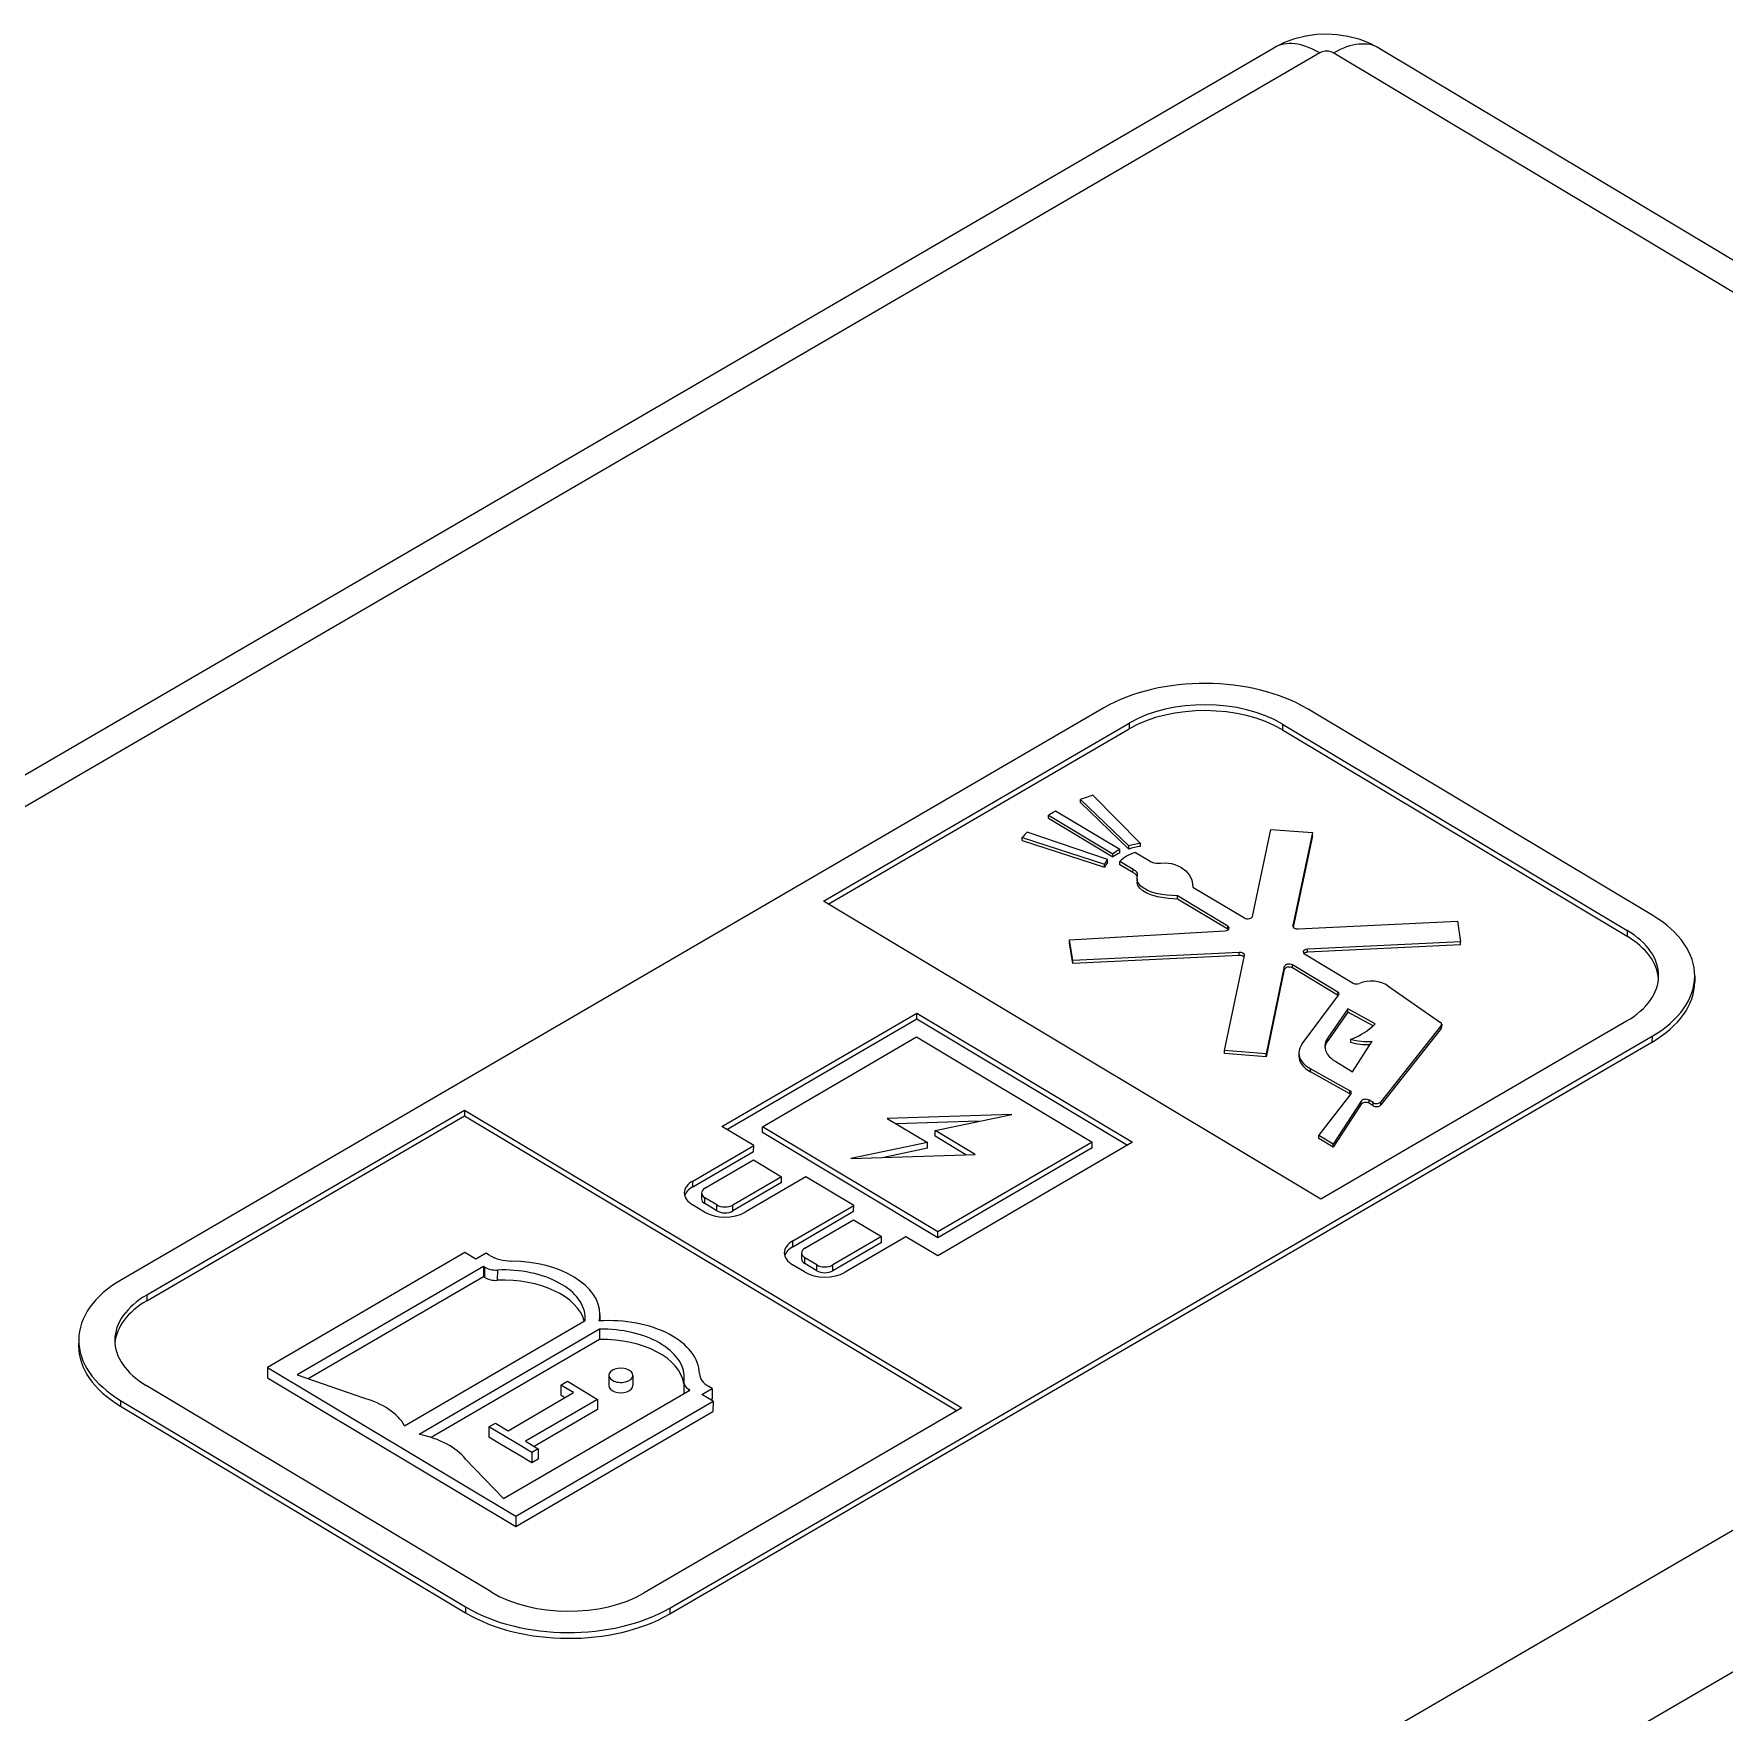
# Model space of a CAD drawing. Header units: inches. Extents: x 47316 to 59086, y 3141 to 11743.
# Drawn here: x 52898.97 to 52944.84, y 10163.76 to 10209.3 of the extents above; entities that cross this region are included whole.
import ezdxf

# ---------------------------------------------------------------- set-up
doc = ezdxf.new("R2010")
doc.units = ezdxf.units.IN
doc.header["$MEASUREMENT"] = 0

msp = doc.modelspace()

# ---------------------------------------------------------------- linework, layer by layer
at = {"color": 0, "lineweight": 15}
for p, q in [((52933.773, 10209.285), (52934.056, 10209.298)), ((52934.056, 10209.298), (52934.338, 10209.282)), ((52869.659, 10172.264), (52932.618, 10208.92)), ((52932.617, 10208.919), (52932.889, 10209.058)), ((52932.889, 10209.058), (52933.19, 10209.17)), ((52933.19, 10209.17), (52933.485, 10209.244)), ((52933.485, 10209.244), (52933.773, 10209.285)), ((52934.338, 10209.282), (52934.625, 10209.237)), ((52934.625, 10209.237), (52934.92, 10209.159)), ((52934.92, 10209.159), (52935.22, 10209.043)), ((52935.22, 10209.043), (52935.49, 10208.902)), ((52935.489, 10208.902), (52954.729, 10197.38)), ((52933.862, 10208.78), (52870.903, 10172.124)), ((52933.931, 10208.809), (52933.862, 10208.78)), ((52934.011, 10208.823), (52933.931, 10208.809)), ((52934.095, 10208.823), (52934.011, 10208.823)), ((52934.175, 10208.807), (52934.095, 10208.823)), ((52934.242, 10208.777), (52934.175, 10208.807)), ((52954.523, 10196.631), (52934.242, 10208.777)), ((52928, 10191.009), (52901.347, 10175.491)), ((52942.899, 10185.373), (52933.544, 10190.975)), ((52920.395, 10185.766), (52928.691, 10190.596)), ((52928.691, 10190.596), (52928.69, 10190.438)), ((52932.848, 10190.57), (52942.203, 10184.968)), ((52932.848, 10190.57), (52932.848, 10190.412)), ((52920.528, 10185.686), (52928.69, 10190.438)), ((52932.848, 10190.412), (52942.202, 10184.81)), ((52926.691, 10188.208), (52926.634, 10188.176)), ((52928.436, 10187.163), (52926.691, 10188.208)), ((52927.367, 10188.437), (52927.367, 10188.521)), ((52927.367, 10188.521), (52928.679, 10187.261)), ((52927.367, 10188.437), (52928.679, 10187.177)), ((52928.996, 10187.33), (52927.707, 10188.637)), ((52926.502, 10188.012), (52926.502, 10188.095)), ((52926.502, 10188.095), (52928.252, 10187.048)), ((52926.502, 10188.012), (52928.251, 10186.964)), ((52925.787, 10187.408), (52925.787, 10187.492)), ((52925.787, 10187.492), (52928.024, 10186.768)), ((52925.787, 10187.408), (52928.024, 10186.684)), ((52928.1, 10186.896), (52925.921, 10187.636)), ((52928.995, 10187.247), (52928.996, 10187.33)), ((52932.041, 10185.352), (52932.535, 10187.711)), ((52932.535, 10187.711), (52933.662, 10187.624)), ((52933.662, 10187.624), (52933.133, 10185.099)), ((52933.661, 10187.54), (52933.142, 10185.06)), ((52933.661, 10187.54), (52933.662, 10187.624)), ((52928.099, 10186.813), (52928.1, 10186.896)), ((52928.251, 10186.964), (52928.252, 10187.048)), ((52928.435, 10187.079), (52928.436, 10187.163)), ((52928.441, 10186.754), (52928.442, 10186.837)), ((52928.795, 10186.626), (52928.442, 10186.837)), ((52928.679, 10187.177), (52928.679, 10187.261)), ((52928.866, 10187.084), (52929.218, 10186.872)), ((52929.218, 10186.872), (52929.287, 10186.834)), ((52929.287, 10186.834), (52929.362, 10186.808)), ((52928.024, 10186.684), (52928.024, 10186.768)), ((52928.794, 10186.543), (52928.441, 10186.754)), ((52928.794, 10186.543), (52928.795, 10186.626)), ((52928.85, 10186.508), (52928.794, 10186.543)), ((52928.862, 10186.583), (52928.795, 10186.626)), ((52928.89, 10186.472), (52928.85, 10186.508)), ((52928.888, 10186.559), (52928.862, 10186.583)), ((52928.913, 10186.521), (52928.888, 10186.559)), ((52928.915, 10186.431), (52928.89, 10186.472)), ((52928.904, 10186.359), (52928.91, 10186.408)), ((52928.91, 10186.408), (52928.921, 10186.479)), ((52928.921, 10186.479), (52928.913, 10186.521)), ((52929.362, 10186.808), (52929.42, 10186.798)), ((52929.42, 10186.798), (52929.541, 10186.798)), ((52929.541, 10186.798), (52929.675, 10186.804)), ((52929.675, 10186.804), (52929.84, 10186.784)), ((52929.84, 10186.784), (52929.934, 10186.758)), ((52929.934, 10186.758), (52930.095, 10186.685)), ((52930.095, 10186.685), (52930.228, 10186.587)), ((52930.228, 10186.587), (52930.319, 10186.481)), ((52930.319, 10186.481), (52930.378, 10186.364)), ((52930.378, 10186.364), (52930.399, 10186.293)), ((52928.909, 10186.32), (52928.904, 10186.359)), ((52928.904, 10186.359), (52928.904, 10186.276)), ((52928.905, 10186.257), (52928.905, 10186.276)), ((52928.927, 10186.186), (52928.905, 10186.257)), ((52928.922, 10186.282), (52928.909, 10186.32)), ((52928.959, 10186.224), (52928.922, 10186.282)), ((52928.976, 10186.12), (52928.927, 10186.186)), ((52929.009, 10186.172), (52928.959, 10186.224)), ((52929.061, 10186.047), (52928.976, 10186.12)), ((52929.069, 10186.125), (52929.009, 10186.172)), ((52929.166, 10185.985), (52929.061, 10186.047)), ((52929.179, 10186.062), (52929.069, 10186.125)), ((52929.304, 10185.927), (52929.166, 10185.985)), ((52929.301, 10186.012), (52929.179, 10186.062)), ((52929.435, 10185.972), (52929.301, 10186.012)), ((52929.456, 10185.884), (52929.304, 10185.927)), ((52929.573, 10185.944), (52929.435, 10185.972)), ((52929.715, 10185.925), (52929.573, 10185.944)), ((52930.001, 10185.904), (52929.715, 10185.925)), ((52930, 10185.821), (52930.001, 10185.904)), ((52931.368, 10185.085), (52930.001, 10185.904)), ((52930.399, 10186.293), (52930.422, 10186.146)), ((52930.422, 10186.146), (52931.821, 10185.308)), ((52933.892, 10177.682), (52920.395, 10185.766)), ((52929.633, 10185.852), (52929.456, 10185.884)), ((52929.755, 10185.838), (52929.633, 10185.852)), ((52930, 10185.821), (52929.755, 10185.838)), ((52931.367, 10185.002), (52930, 10185.821)), ((52910.361, 10148.494), (52973.32, 10185.149)), ((52931.367, 10185.002), (52931.368, 10185.085)), ((52933.133, 10185.081), (52933.133, 10185.099)), ((52933.273, 10185.013), (52937.6, 10185.22)), ((52937.6, 10185.22), (52937.683, 10184.66)), ((52927.075, 10184.717), (52931.289, 10184.956)), ((52927.075, 10184.633), (52927.075, 10184.717)), ((52927.158, 10184.157), (52927.075, 10184.717)), ((52927.158, 10184.073), (52927.075, 10184.633)), ((52937.682, 10184.576), (52933.53, 10184.378)), ((52937.683, 10184.66), (52933.531, 10184.461)), ((52937.682, 10184.576), (52937.683, 10184.66)), ((52942.203, 10184.968), (52942.202, 10184.81)), ((52931.678, 10184.373), (52927.158, 10184.157)), ((52931.678, 10184.289), (52927.158, 10184.073)), ((52927.158, 10184.073), (52927.158, 10184.157)), ((52931.279, 10181.709), (52931.818, 10184.287)), ((52931.678, 10184.289), (52931.678, 10184.373)), ((52933.45, 10184.332), (52934.77, 10183.541)), ((52933.53, 10184.378), (52933.531, 10184.461)), ((52932.901, 10183.907), (52932.405, 10181.539)), ((52932.901, 10183.991), (52932.406, 10181.622)), ((52932.901, 10183.907), (52932.901, 10183.991)), ((52934.349, 10183.299), (52933.121, 10184.034)), ((52933.121, 10183.951), (52933.121, 10184.034)), ((52934.348, 10183.215), (52933.121, 10183.951)), ((52944.037, 10183.729), (52944.036, 10183.571)), ((52933.382, 10181.89), (52934.375, 10183.214)), ((52934.348, 10183.215), (52934.349, 10183.299)), ((52935.712, 10183.466), (52937.139, 10182.475)), ((52917.641, 10179.649), (52922.928, 10182.727)), ((52922.927, 10182.569), (52922.928, 10182.727)), ((52922.928, 10182.727), (52928.782, 10179.221)), ((52934.627, 10182.755), (52934.077, 10181.974)), ((52934.627, 10182.839), (52934.078, 10182.057)), ((52935.362, 10182.439), (52934.627, 10182.839)), ((52934.627, 10182.755), (52934.627, 10182.839)), ((52935.31, 10182.383), (52934.627, 10182.755)), ((52975.029, 10182.293), (52912.07, 10145.638)), ((52917.775, 10179.569), (52922.927, 10182.569)), ((52922.927, 10182.569), (52928.648, 10179.143)), ((52942.188, 10182.512), (52933.892, 10177.682)), ((52937.158, 10182.309), (52935.519, 10180.234)), ((52937.158, 10182.393), (52935.52, 10180.317)), ((52937.158, 10182.309), (52937.158, 10182.393)), ((52937.171, 10182.425), (52937.17, 10182.341)), ((52916.224, 10166.423), (52942.877, 10181.941)), ((52916.225, 10166.581), (52942.878, 10182.099)), ((52918.739, 10179.642), (52922.924, 10182.079)), ((52922.924, 10182.079), (52927.685, 10179.228)), ((52934.077, 10181.974), (52934.078, 10182.057)), ((52934.701, 10181.936), (52934.701, 10182.02)), ((52934.755, 10181.132), (52935.283, 10181.965)), ((52942.878, 10182.099), (52942.877, 10181.941)), ((52931.278, 10181.626), (52931.279, 10181.709)), ((52932.405, 10181.539), (52931.278, 10181.626)), ((52932.406, 10181.622), (52931.279, 10181.709)), ((52932.405, 10181.539), (52932.406, 10181.622)), ((52933.296, 10181.652), (52933.295, 10181.568)), ((52934.294, 10181.409), (52934.755, 10181.132)), ((52934.682, 10180.62), (52933.615, 10181.213)), ((52933.615, 10181.129), (52933.615, 10181.213)), ((52934.681, 10180.536), (52933.615, 10181.129)), ((52933.839, 10179.404), (52934.711, 10180.532)), ((52934.681, 10180.536), (52934.682, 10180.62)), ((52902.037, 10175.078), (52910.658, 10180.097)), ((52910.658, 10180.097), (52910.657, 10179.939)), ((52910.658, 10180.097), (52924.155, 10172.014)), ((52925.505, 10179.977), (52922.127, 10179.869)), ((52923.426, 10179.545), (52925.505, 10179.977)), ((52934.988, 10180.339), (52934.223, 10179.173)), ((52934.988, 10180.255), (52934.223, 10179.09)), ((52934.988, 10180.255), (52934.988, 10180.339)), ((52935.202, 10180.28), (52935.203, 10180.363)), ((52935.308, 10180.214), (52935.202, 10180.28)), ((52935.309, 10180.297), (52935.203, 10180.363)), ((52935.308, 10180.214), (52935.309, 10180.297)), ((52935.519, 10180.234), (52935.52, 10180.317)), ((52902.036, 10174.92), (52910.657, 10179.939)), ((52910.657, 10179.939), (52924.021, 10171.935)), ((52918.503, 10179.133), (52917.641, 10179.649)), ((52918.738, 10179.484), (52918.739, 10179.642)), ((52923.499, 10176.633), (52918.738, 10179.484)), ((52923.5, 10176.791), (52918.739, 10179.642)), ((52922.127, 10179.869), (52923.216, 10179.217)), ((52924.606, 10179.79), (52922.378, 10179.719)), ((52923.425, 10179.386), (52923.426, 10179.545)), ((52924.514, 10178.893), (52923.426, 10179.545)), ((52916.85, 10178.17), (52918.503, 10179.133)), ((52918.502, 10178.975), (52918.503, 10179.133)), ((52923.216, 10179.217), (52921.136, 10178.784)), ((52923.215, 10179.059), (52922.034, 10178.813)), ((52923.215, 10179.059), (52923.216, 10179.217)), ((52924.262, 10178.885), (52923.425, 10179.386)), ((52928.782, 10179.221), (52923.496, 10176.143)), ((52927.684, 10179.07), (52923.499, 10176.633)), ((52927.685, 10179.228), (52923.5, 10176.791)), ((52927.684, 10179.07), (52927.685, 10179.228)), ((52933.838, 10179.32), (52933.839, 10179.404)), ((52934.223, 10179.09), (52933.838, 10179.32)), ((52934.223, 10179.173), (52933.839, 10179.404)), ((52934.223, 10179.09), (52934.223, 10179.173)), ((52916.849, 10178.012), (52918.502, 10178.975)), ((52917.178, 10177.974), (52918.501, 10178.744)), ((52918.501, 10178.744), (52919.262, 10178.288)), ((52921.136, 10178.784), (52924.514, 10178.893)), ((52916.849, 10178.012), (52916.85, 10178.17)), ((52919.261, 10178.13), (52917.939, 10177.36)), ((52919.262, 10178.288), (52917.94, 10177.518)), ((52919.921, 10178.284), (52918.268, 10177.322)), ((52919.261, 10178.13), (52919.262, 10178.288)), ((52921.216, 10177.508), (52919.921, 10178.284)), ((52917.086, 10177.845), (52917.085, 10177.687)), ((52917.176, 10177.557), (52917.177, 10177.715)), ((52917.5, 10177.521), (52917.177, 10177.715)), ((52917.17, 10177.328), (52916.846, 10177.522)), ((52917.499, 10177.363), (52917.176, 10177.557)), ((52917.499, 10177.363), (52917.5, 10177.521)), ((52917.939, 10177.36), (52917.94, 10177.518)), ((52919.562, 10176.388), (52921.215, 10177.35)), ((52919.563, 10176.546), (52921.216, 10177.508)), ((52921.215, 10177.35), (52921.216, 10177.508)), ((52919.891, 10176.349), (52921.214, 10177.119)), ((52921.214, 10177.119), (52921.975, 10176.663)), ((52923.499, 10176.633), (52923.5, 10176.791)), ((52919.562, 10176.388), (52919.563, 10176.546)), ((52921.974, 10176.505), (52920.651, 10175.735)), ((52921.975, 10176.663), (52920.652, 10175.893)), ((52922.634, 10176.659), (52920.981, 10175.697)), ((52921.974, 10176.505), (52921.975, 10176.663)), ((52923.496, 10176.143), (52922.634, 10176.659)), ((52910.667, 10176.227), (52905.315, 10173.111)), ((52911.174, 10175.851), (52906.118, 10172.908)), ((52910.968, 10176.047), (52910.667, 10176.227)), ((52911.245, 10176.209), (52910.968, 10176.047)), ((52911.174, 10175.851), (52911.172, 10175.573)), ((52911.209, 10175.83), (52911.174, 10175.851)), ((52911.207, 10175.552), (52911.209, 10175.83)), ((52911.339, 10176.152), (52911.245, 10176.209)), ((52919.883, 10175.704), (52919.559, 10175.898)), ((52919.799, 10176.22), (52919.798, 10176.062)), ((52919.888, 10175.932), (52919.889, 10176.09)), ((52920.212, 10175.738), (52919.888, 10175.932)), ((52920.213, 10175.896), (52919.889, 10176.09)), ((52920.212, 10175.738), (52920.213, 10175.896)), ((52920.651, 10175.735), (52920.652, 10175.893)), ((52911.172, 10175.573), (52906.416, 10172.804)), ((52911.207, 10175.552), (52911.172, 10175.573)), ((52911.549, 10175.754), (52911.547, 10175.476)), ((52902.037, 10175.078), (52902.036, 10174.92)), ((52914.33, 10174.546), (52914.329, 10174.374)), ((52909.032, 10171.531), (52913.931, 10174.383)), ((52914.323, 10174.149), (52909.424, 10171.296)), ((52914.323, 10174.149), (52914.321, 10173.87)), ((52900.188, 10173.861), (52900.187, 10173.703)), ((52914.321, 10173.87), (52909.752, 10171.21)), ((52905.315, 10173.111), (52905.314, 10172.832)), ((52905.315, 10173.111), (52912.047, 10169.079)), ((52911.377, 10167.02), (52902.022, 10172.622)), ((52905.314, 10172.832), (52912.045, 10168.801)), ((52906.118, 10172.908), (52907.912, 10172.285)), ((52913.273, 10172.634), (52913.271, 10172.356)), ((52913.273, 10172.634), (52913.447, 10172.736)), ((52913.618, 10172.428), (52913.273, 10172.634)), ((52913.447, 10172.736), (52913.792, 10172.529)), ((52914.573, 10172.9), (52914.572, 10172.621)), ((52915.227, 10172.896), (52915.226, 10172.618)), ((52916.61, 10172.701), (52916.608, 10172.423)), ((52901.326, 10172.218), (52901.325, 10172.059)), ((52901.326, 10172.218), (52910.681, 10166.615)), ((52911.714, 10169.556), (52916.77, 10172.499)), ((52911.84, 10171.392), (52913.618, 10172.428)), ((52912.047, 10169.079), (52917.399, 10172.195)), ((52914.265, 10172.246), (52912.313, 10171.109)), ((52913.382, 10172.29), (52913.271, 10172.356)), ((52913.792, 10172.529), (52914.265, 10172.246)), ((52914.265, 10172.246), (52914.263, 10171.967)), ((52916.77, 10172.499), (52916.735, 10172.52)), ((52916.735, 10172.52), (52916.735, 10172.479)), ((52917.099, 10172.375), (52917.376, 10172.537)), ((52917.399, 10172.195), (52917.099, 10172.375)), ((52917.376, 10172.537), (52917.283, 10172.593)), ((52917.333, 10172.234), (52917.375, 10172.258)), ((52917.376, 10172.537), (52917.375, 10172.258)), ((52917.399, 10172.195), (52917.397, 10171.917)), ((52901.325, 10172.059), (52910.68, 10166.457)), ((52912.045, 10168.801), (52917.397, 10171.917)), ((52914.263, 10171.967), (52912.548, 10170.968)), ((52924.155, 10172.014), (52915.534, 10166.994)), ((52911.321, 10171.498), (52911.319, 10171.219)), ((52911.321, 10171.498), (52911.495, 10171.599)), ((52911.666, 10171.291), (52911.321, 10171.498)), ((52911.495, 10171.599), (52911.84, 10171.392)), ((52912.139, 10171.008), (52911.666, 10171.291)), ((52911.664, 10171.013), (52911.319, 10171.219)), ((52912.137, 10170.729), (52911.664, 10171.013)), ((52912.484, 10170.801), (52912.139, 10171.008)), ((52912.313, 10171.109), (52912.658, 10170.902)), ((52912.484, 10170.801), (52912.483, 10170.523)), ((52912.658, 10170.902), (52912.484, 10170.801)), ((52912.658, 10170.902), (52912.657, 10170.624)), ((52910.685, 10170.624), (52911.714, 10169.556)), ((52912.483, 10170.523), (52912.137, 10170.729)), ((52912.657, 10170.624), (52912.483, 10170.523)), ((52912.047, 10169.079), (52912.045, 10168.801)), ((52910.681, 10166.615), (52910.68, 10166.457)), ((52916.225, 10166.581), (52916.224, 10166.423))]:
    msp.add_line(p, q, dxfattribs=at)
for centre, major_axis, ratio, start_param, end_param in [((52933.85, 10206.802), (1.233, -2.117), 0.570653, 2.33909, 3.141593), ((52934.23, 10206.8), (-1.259, -2.102), 0.570653, 3.141593, 3.944095), ((52930.762, 10189.355), (3.92, -0.024), 0.590516, 0.785398, 2.356194), ((52930.762, 10189.355), (-2.94, 0.018), 0.590516, 3.926991, 5.497787), ((52930.761, 10189.197), (-2.94, 0.018), 0.590516, 3.926991, 5.497787), ((52929.819, 10186.268), (4.52, -0.028), 0.590516, 2.060453, 2.1477), ((52929.819, 10186.268), (4.52, -0.028), 0.590516, 2.356194, 2.39825), ((52929.819, 10186.268), (4.52, -0.028), 0.590516, 2.614031, 2.675955), ((52929.296, 10186.576), (-1.31, 0.008), 0.590516, 4.947192, 5.206073), ((52929.296, 10186.576), (-1.31, 0.008), 0.590516, 5.866406, 6.043086), ((52929.296, 10186.492), (-1.31, 0.008), 0.590516, 5.432114, 5.638107), ((52929.296, 10186.576), (-1.31, 0.008), 0.590516, 5.432114, 5.638107), ((52929.24, 10186.609), (-0.885, 0.005), 0.590516, 5.153565, 5.84201), ((52929.296, 10186.492), (-1.31, 0.008), 0.590516, 4.947192, 5.206073), ((52929.296, 10186.492), (-1.31, 0.008), 0.590516, 5.866406, 6.043086), ((52931.276, 10185.032), (0.129, -0.001), 0.590516, 4.818609, 6.283033), ((52931.275, 10184.948), (0.129, -0.001), 0.590516, 0.577765, 0.785093), ((52931.276, 10185.032), (0.129, -0.001), 0.590516, 6.283033, 7.068278), ((52931.913, 10185.362), (0.129, -0.001), 0.590516, 3.926686, 6.163958), ((52933.262, 10185.089), (0.129, -0.001), 0.590516, 3.022365, 3.14156), ((52933.262, 10185.089), (0.129, -0.001), 0.590516, 3.14156, 4.803617), ((52940.117, 10183.753), (3.92, -0.024), 0.590516, 0, 0.785398), ((52940.116, 10183.595), (-2.94, 0.018), 0.590516, 3.187163, 3.926991), ((52940.117, 10183.753), (-2.94, 0.018), 0.590516, 3.141593, 3.926991), ((52931.69, 10184.297), (0.129, -0.001), 0.590516, 6.283153, 7.945209), ((52931.689, 10184.213), (0.129, -0.001), 0.590516, 0.393501, 1.662024), ((52931.69, 10184.297), (0.129, -0.001), 0.590516, 6.163958, 6.283153), ((52933.542, 10184.385), (0.129, -0.001), 0.590516, 1.662024, 3.14144), ((52933.542, 10184.385), (0.129, -0.001), 0.590516, 3.14144, 3.926686), ((52933.542, 10184.302), (0.129, -0.001), 0.590516, 1.662024, 2.563844), ((52933.03, 10183.981), (0.129, -0.001), 0.590516, 0.785093, 3.022365), ((52933.029, 10183.897), (0.129, -0.001), 0.590516, 0.785093, 3.022365), ((52935.267, 10183.252), (-0.576, 0.004), 0.590516, 3.834377, 5.327589), ((52940.117, 10183.753), (-2.94, 0.018), 0.590516, 2.356194, 3.141593), ((52940.117, 10183.753), (3.92, -0.024), 0.590516, 5.497787, 6.283185), ((52934.256, 10183.162), (0.129, -0.001), 0.590516, 0.557254, 0.785093), ((52934.257, 10183.245), (0.129, -0.001), 0.590516, 6.283185, 7.068278), ((52934.257, 10183.245), (0.129, -0.001), 0.590516, 5.870886, 6.283185), ((52934.862, 10183.594), (0.129, -0.001), 0.590516, 3.926686, 5.327589), ((52940.116, 10183.595), (3.92, -0.024), 0.590516, 5.497787, 6.283185), ((52933.748, 10182.935), (1.814, -0.011), 0.590516, 5.269192, 5.812018), ((52937.041, 10182.426), (-0.129, 0.001), 0.590516, 3.141573, 3.852882), ((52937.041, 10182.426), (-0.129, 0.001), 0.590516, 2.710243, 3.141573), ((52937.041, 10182.342), (-0.129, 0.001), 0.590516, 2.710243, 3.141573), ((52934.305, 10181.645), (-1.009, 0.006), 0.590516, 5.870886, 6.283185), ((52935.01, 10181.826), (1.009, -0.006), 0.590516, 3.141593, 3.926991), ((52935.01, 10181.826), (1.009, -0.006), 0.590516, 2.752565, 3.141593), ((52935.009, 10181.742), (1.009, -0.006), 0.590516, 2.752565, 3.071374), ((52935.123, 10182.501), (-0.92, 0.006), 0.590516, 1.098064, 1.74959), ((52935.122, 10182.417), (-0.92, 0.006), 0.590516, 1.098064, 1.689035), ((52934.304, 10181.562), (-1.009, 0.006), 0.590516, 0, 0.822588), ((52934.305, 10181.645), (-1.009, 0.006), 0.590516, 0, 0.822588), ((52934.593, 10180.481), (0.129, -0.001), 0.590516, 0.560456, 0.822588), ((52934.593, 10180.565), (0.129, -0.001), 0.590516, 0, 0.822588), ((52934.593, 10180.565), (0.129, -0.001), 0.590516, 5.859697, 6.283185), ((52935.109, 10180.311), (0.129, -0.001), 0.590516, 0.767385, 2.776238), ((52935.109, 10180.227), (0.129, -0.001), 0.590516, 0.767385, 2.776238), ((52935.402, 10180.266), (-0.129, 0.001), 0.590516, 0.767385, 2.710243), ((52935.402, 10180.35), (-0.129, 0.001), 0.590516, 0.767385, 2.710243), ((52917.397, 10177.843), (-0.776, 0.005), 0.590516, 5.497787, 6.283172), ((52917.397, 10177.843), (-0.776, 0.005), 0.590516, 6.283172, 7.068583), ((52917.396, 10177.685), (-0.776, 0.005), 0.590516, 5.497787, 6.110217), ((52917.396, 10177.685), (-0.31, 0.002), 0.590516, 0, 0.785398), ((52917.397, 10177.843), (-0.31, 0.002), 0.590516, 5.497787, 6.283185), ((52917.397, 10177.843), (-0.31, 0.002), 0.590516, 0, 0.785398), ((52917.721, 10177.649), (-0.776, 0.005), 0.590516, 0.785398, 2.356194), ((52917.721, 10177.649), (-0.31, 0.002), 0.590516, 0.785398, 2.356194), ((52917.72, 10177.491), (-0.31, 0.002), 0.590516, 0.785398, 2.356194), ((52920.11, 10176.218), (-0.776, 0.005), 0.590516, 5.497787, 6.283185), ((52920.109, 10176.06), (-0.776, 0.005), 0.590516, 5.497787, 6.110217), ((52920.11, 10176.218), (-0.31, 0.002), 0.590516, 5.497787, 6.283185), ((52911.515, 10176.008), (0.431, -0.003), 0.590516, 3.926991, 4.795071), ((52911.951, 10176.509), (-0.862, 0.005), 0.590516, 0.785398, 1.557061), ((52911.894, 10174.561), (2.436, -0.015), 0.590516, 6.283152, 7.840246), ((52920.11, 10176.218), (-0.776, 0.005), 0.590516, 6.283185, 7.068583), ((52920.109, 10176.06), (-0.31, 0.002), 0.590516, 0, 0.785398), ((52920.11, 10176.218), (-0.31, 0.002), 0.590516, 0, 0.785398), ((52920.434, 10176.024), (-0.31, 0.002), 0.590516, 0.785398, 2.356194), ((52904.108, 10173.837), (3.92, -0.024), 0.590516, 2.356194, 3.141593), ((52911.513, 10175.73), (-0.431, 0.003), 0.590516, 0.785398, 1.653479), ((52911.722, 10174.174), (2.211, -0.014), 0.590516, 0.159422, 1.653479), ((52911.723, 10174.452), (2.211, -0.014), 0.590516, 0, 1.653479), ((52920.434, 10176.024), (-0.776, 0.005), 0.590516, 0.785398, 2.356194), ((52920.433, 10175.866), (-0.31, 0.002), 0.590516, 0.785398, 2.356194), ((52904.108, 10173.837), (-2.94, 0.018), 0.590516, 5.497787, 6.283185), ((52904.107, 10173.679), (-2.94, 0.018), 0.590516, 5.497787, 6.237615), ((52911.723, 10174.452), (2.211, -0.014), 0.590516, 6.240506, 6.283185), ((52911.894, 10174.561), (2.436, -0.015), 0.590516, 6.162055, 6.283152), ((52914.596, 10172.943), (2.436, -0.015), 0.590516, 0.013735, 1.691926), ((52914.409, 10172.844), (2.211, -0.014), 0.590516, 0.000096, 1.613476), ((52904.107, 10173.679), (3.92, -0.024), 0.590516, 3.141593, 3.926991), ((52904.108, 10173.837), (3.92, -0.024), 0.590516, 3.141593, 3.926991), ((52904.108, 10173.837), (-2.94, 0.018), 0.590516, 0, 0.785398), ((52914.407, 10172.565), (2.211, -0.014), 0.590516, 0.090189, 1.613476), ((52914.9, 10172.898), (0.327, -0.002), 0.590516, 0.000987, 3.14258), ((52914.899, 10172.62), (0.327, -0.002), 0.590516, 3.14258, 6.284173), ((52914.9, 10172.898), (0.327, -0.002), 0.590516, 3.14258, 3.926991), ((52914.9, 10172.898), (0.327, -0.002), 0.590516, 3.926991, 6.284173), ((52917.041, 10172.699), (0.431, -0.003), 0.590516, 3.141688, 3.926991), ((52917.041, 10172.699), (0.431, -0.003), 0.590516, 3.05891, 3.141688), ((52914.409, 10172.844), (2.211, -0.014), 0.590516, 6.200503, 6.283281), ((52917.895, 10172.949), (-0.862, 0.005), 0.590516, 0.013735, 0.785398), ((52906.973, 10171.133), (-2.171, 0.013), 0.590516, 3.467728, 4.269069), ((52917.039, 10172.42), (-0.431, 0.003), 0.590516, 0.000096, 0.067374), ((52908.721, 10170.086), (-2.171, 0.013), 0.590516, 3.584912, 4.386254), ((52913.463, 10168.235), (2.94, -0.018), 0.590523, 3.927001, 5.497779), ((52913.462, 10168.077), (3.92, -0.024), 0.590526, 3.927003, 5.497775), ((52913.463, 10168.235), (3.92, -0.024), 0.590516, 3.926991, 5.497787)]:
    msp.add_ellipse(centre, major_axis=major_axis, ratio=ratio, start_param=start_param, end_param=end_param, dxfattribs=at)

doc.saveas('drawing.dxf')
